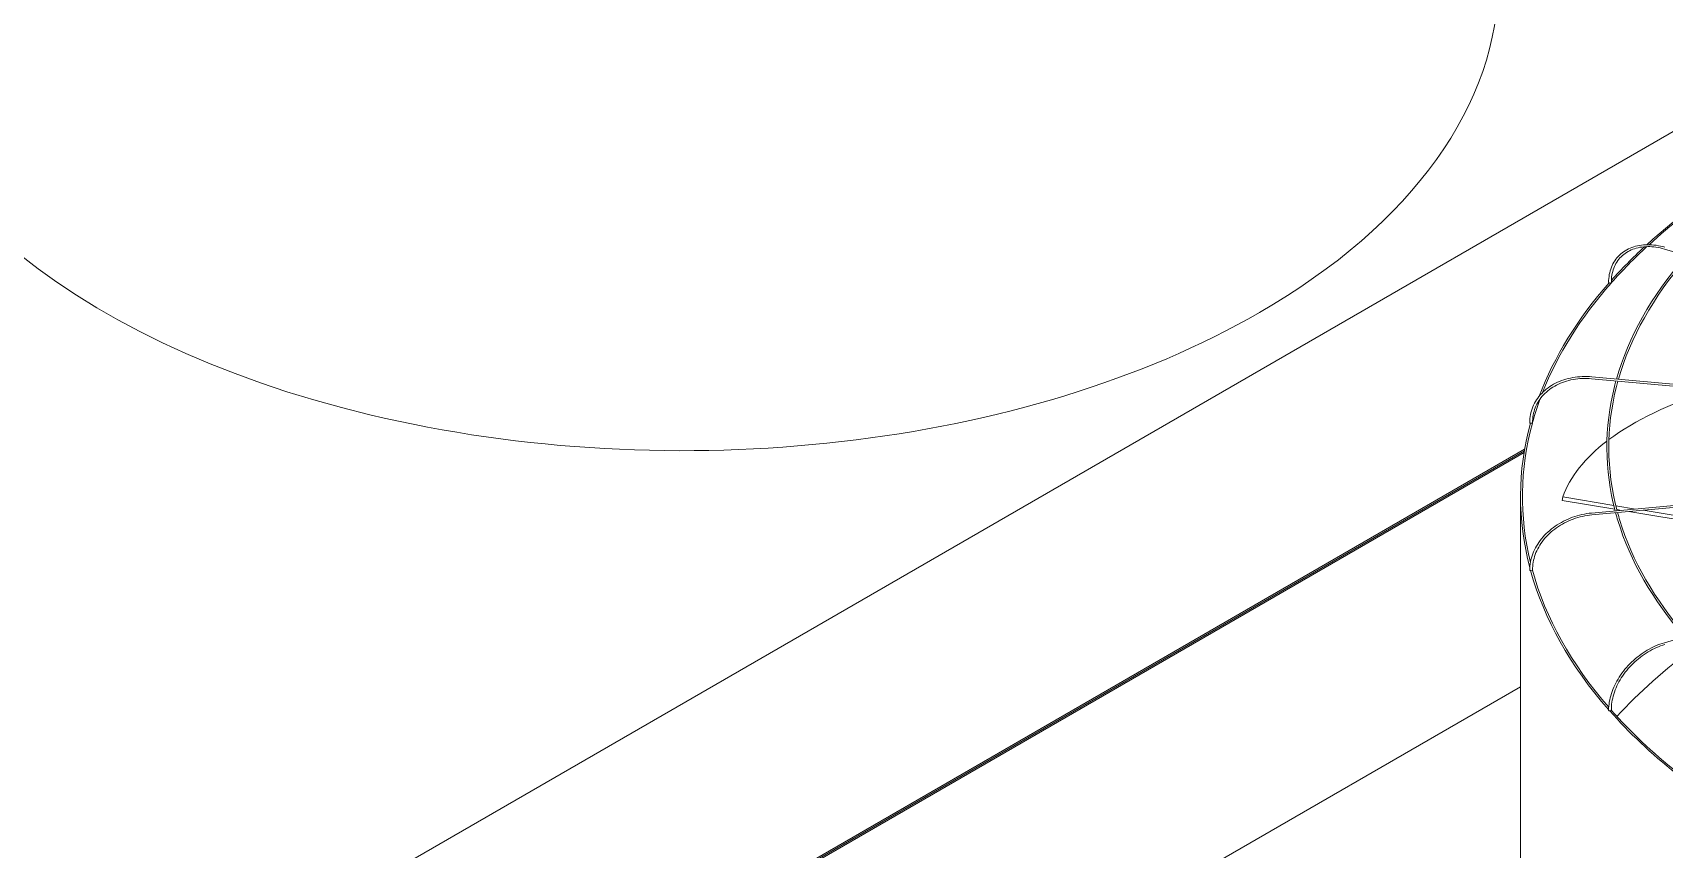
# Model space of a CAD drawing. Header units: millimetres. Extents: x -312439 to 477422, y -331570 to 212570.
# Drawn here: x 397884 to 398408, y 107090 to 107353 of the extents above; entities that cross this region are included whole.
import ezdxf

# ---------------------------------------------------------------- set-up
doc = ezdxf.new("R2010")
doc.units = ezdxf.units.MM

msp = doc.modelspace()

# ---------------------------------------------------------------- linework, layer by layer
at = {"color": 3, "linetype": 'Continuous', "lineweight": 0, "extrusion": (0, 0.816497, 0.57735)}
for p, q in [((398548.537, 107400.399), (397558.978, 106829.076)), ((398363.07, 107218.81), (398116.835, 107076.646)), ((398362.975, 107218.255), (398117.796, 107076.701)), ((398118.754, 107076.753), (398362.884, 107217.702)), ((398361.742, 107062.852), (398361.742, 107203.592)), ((398361.742, 107142.533), (398233.067, 107068.243))]:
    msp.add_line(p, q, dxfattribs=at)
at = {"color": 0, "linetype": 'Continuous', "lineweight": 0, "extrusion": (0, 0.816497, 0.57735)}
for p, q in [((398599.885, 107226.598), (398407.954, 107283.059)), ((398384.595, 107241.436), (398597.835, 107221.937)), ((398597.949, 107222.541), (398384.65, 107242.046)), ((398384.595, 107198.293), (398598.036, 107217.811)), ((398384.65, 107197.683), (398598.217, 107217.212)), ((398407.954, 107156.67), (398600.524, 107213.319)), ((398375.147, 107202.334), (398375.311, 107203.479)), ((398392.002, 107199.528), (398375.147, 107202.334)), ((398375.311, 107203.479), (398391.698, 107200.751)), ((398392.355, 107200.642), (398398.71, 107199.584)), ((398394.164, 107199.168), (398392.663, 107199.418)), ((398401.094, 107199.187), (398455.298, 107190.162)), ((398455.98, 107188.876), (398396.548, 107198.771))]:
    msp.add_line(p, q, dxfattribs=at)
at = {"color": 3, "linetype": 'Continuous', "lineweight": 0}
for start_param, end_param in [(0, 2.3561945), (2.3561945, 3.1415927)]:
    msp.add_ellipse((398092.446, 107369.726), major_axis=(-262.225, 0), ratio=0.5773503, start_param=start_param, end_param=end_param, dxfattribs=at)
at = {"color": 0, "linetype": 'Continuous', "lineweight": 0}
for centre, major_axis, ratio, start_param, end_param in [((398623.967, 107203.592), (-261.613, 0), 0.5773503, 5.4234857, 5.718128), ((398623.967, 107203.592), (-262.225, 0), 0.5773503, 5.4989549, 5.7196003), ((398623.967, 107203.592), (-261.613, 0), 0.5773503, 5.7230202, 5.8115447), ((398623.967, 107203.592), (-262.225, 0), 0.5773503, 5.7247725, 5.8068149), ((398623.967, 107203.592), (-262.225, 0), 0.5773503, 5.8129334, 6.0685314), ((398623.967, 107203.592), (-261.613, 0), 0.5773503, 5.8119417, 6.0598961), ((398390.351, 107272.346), (0.306, 0), 0.5773503, 3.1415927, 4.7647143), ((398390.624, 107272.266), (0.306, 0.005), 0.5715189, 4.2314546, 5.8022509), ((398390.624, 107272.266), (0.306, 0.005), 0.5715189, 5.8022509, 6.2831853), ((398624.132, 107162.054), (-250.189, 35.961), 0.3284711, 5.6885713, 5.965771), ((398623.967, 107203.592), (-261.613, 0), 0.5773503, 6.0736106, 6.1250005), ((398623.967, 107203.592), (-262.225, 0), 0.5773503, 6.126925, 6.4343205), ((398623.967, 107203.592), (-261.613, 0), 0.5773503, 6.1262297, 6.4235661), ((398365.014, 107227.324), (0.306, 0), 0.5773503, 3.1415927, 5.0788735), ((398365.316, 107227.296), (0.306, 0.006), 0.5752952, 4.5444916, 6.1152879), ((398365.316, 107227.296), (0.306, 0.006), 0.5752952, 6.1152879, 6.2831853), ((398624.132, 107162.054), (-250.189, 35.961), 0.3284711, 5.9728515, 6.2156373), ((398365.014, 107179.985), (0.306, 0), 0.5773503, 3.1415927, 5.3930328), ((398623.967, 107203.592), (-262.225, 0), 0.5773503, 0.15775, 0.4689102), ((398365.316, 107180.012), (0.306, 0.006), 0.5792658, 4.8585762, 6.2831853), ((398623.967, 107203.592), (-261.613, 0), 0.5773503, 0.1573017, 0.4645126), ((398623.967, 107062.352), (-261.613, 0), 0.5773503, 5.6218563, 5.7966666), ((398390.351, 107134.962), (0.306, 0), 0.5773503, 3.1415927, 5.7071921), ((398623.967, 107203.592), (-262.225, 0), 0.5773503, 0.4717795, 0.7837457), ((398390.624, 107135.042), (0.306, 0.005), 0.5830421, 5.1737369, 6.2831853), ((398623.967, 107203.592), (-261.613, 0), 0.5773503, 0.4715588, 0.781436)]:
    msp.add_ellipse(centre, major_axis=major_axis, ratio=ratio, start_param=start_param, end_param=end_param, dxfattribs=at)
for points, knots in [([(398390.045, 107272.346), (398390.045, 107274.079), (398390.344, 107275.729), (398391.52, 107278.698), (398392.396, 107280.017), (398394.637, 107282.184), (398396.001, 107283.032), (398399.072, 107284.173), (398400.779, 107284.467), (398404.368, 107284.48), (398406.249, 107284.199), (398408.127, 107283.647)], [4.712389, 4.712389, 4.712389, 4.712389, 5.0265482, 5.0265482, 5.3407075, 5.3407075, 5.6548668, 5.6548668, 5.969026, 5.969026, 6.2831853, 6.2831853, 6.2831853, 6.2831853]), ([(398407.954, 107283.059), (398406.138, 107283.593), (398404.326, 107283.86), (398400.891, 107283.837), (398399.27, 107283.547), (398396.377, 107282.447), (398395.107, 107281.637), (398393.032, 107279.579), (398392.228, 107278.33), (398391.163, 107275.507), (398390.902, 107273.933), (398390.93, 107272.271)], [0, 0, 0, 0, 0.317268, 0.317268, 0.6345361, 0.6345361, 0.9518041, 0.9518041, 1.2690722, 1.2690722, 1.5863402, 1.5863402, 1.5863402, 1.5863402]), ([(398415.095, 107280.958), (398414.87, 107280.703), (398414.646, 107280.448), (398403.806, 107267.978), (398396.408, 107254.824), (398392.573, 107241.322)], [0.31387846, 0.31387846, 0.31387846, 0.31387846, 0.32022171, 0.32022171, 0.6228537, 0.6228537, 0.6228537, 0.6228537]), ([(398415.744, 107280.767), (398415.471, 107280.46), (398415.201, 107280.152), (398404.369, 107267.706), (398397.015, 107254.65), (398393.193, 107241.265)], [0.31209175, 0.31209175, 0.31209175, 0.31209175, 0.31977769, 0.31977769, 0.62202139, 0.62202139, 0.62202139, 0.62202139]), ([(398364.707, 107227.324), (398364.707, 107229.06), (398365.04, 107230.768), (398366.339, 107233.954), (398367.305, 107235.432), (398369.769, 107238.011), (398371.268, 107239.112), (398374.648, 107240.832), (398376.529, 107241.452), (398380.491, 107242.154), (398382.571, 107242.236), (398384.65, 107242.046)], [4.712389, 4.712389, 4.712389, 4.712389, 5.0265482, 5.0265482, 5.3407075, 5.3407075, 5.6548668, 5.6548668, 5.969026, 5.969026, 6.2831853, 6.2831853, 6.2831853, 6.2831853]), ([(398384.595, 107241.436), (398382.579, 107241.62), (398380.565, 107241.538), (398376.741, 107240.85), (398374.932, 107240.244), (398371.701, 107238.573), (398370.279, 107237.509), (398367.96, 107235.03), (398367.064, 107233.616), (398365.879, 107230.578), (398365.591, 107228.954), (398365.622, 107227.302)], [0, 0, 0, 0, 0.317268, 0.317268, 0.6345361, 0.6345361, 0.9518041, 0.9518041, 1.2690722, 1.2690722, 1.5863402, 1.5863402, 1.5863402, 1.5863402]), ([(398392.405, 107240.722), (398392.245, 107240.144), (398392.092, 107239.566), (398388.594, 107225.747), (398388.661, 107212.213), (398392.143, 107198.983)], [0.6273321, 0.6273321, 0.6273321, 0.6273321, 0.64026634, 0.64026634, 0.9362265, 0.9362265, 0.9362265, 0.9362265]), ([(398393.025, 107240.665), (398392.862, 107240.08), (398392.707, 107239.495), (398389.204, 107225.709), (398389.273, 107212.228), (398392.762, 107199.04)], [0.62653255, 0.62653255, 0.62653255, 0.62653255, 0.63973087, 0.63973087, 0.93697289, 0.93697289, 0.93697289, 0.93697289]), ([(398364.707, 107179.985), (398364.707, 107181.721), (398365.04, 107183.485), (398366.334, 107186.895), (398367.295, 107188.541), (398369.747, 107191.556), (398371.239, 107192.925), (398374.606, 107195.255), (398376.482, 107196.217), (398380.437, 107197.64), (398382.515, 107198.103), (398384.595, 107198.293)], [4.712389, 4.712389, 4.712389, 4.712389, 5.0265482, 5.0265482, 5.3407075, 5.3407075, 5.6548668, 5.6548668, 5.969026, 5.969026, 6.2831853, 6.2831853, 6.2831853, 6.2831853]), ([(398384.65, 107197.683), (398382.635, 107197.499), (398380.619, 107197.048), (398376.788, 107195.657), (398374.974, 107194.718), (398371.73, 107192.448), (398370.301, 107191.117), (398367.97, 107188.199), (398367.068, 107186.613), (398365.879, 107183.345), (398365.591, 107181.664), (398365.622, 107180.018)], [6.2831853, 6.2831853, 6.2831853, 6.2831853, 6.6004533, 6.6004533, 6.9177214, 6.9177214, 7.2349894, 7.2349894, 7.5522575, 7.5522575, 7.8695255, 7.8695255, 7.8695255, 7.8695255]), ([(398392.304, 107198.383), (398392.533, 107197.538), (398392.775, 107196.695), (398396.978, 107182.907), (398404.205, 107170.303), (398414.403, 107158.567)], [0.94070481, 0.94070481, 0.94070481, 0.94070481, 0.95960699, 0.95960699, 1.25038008, 1.25038008, 1.25038008, 1.25038008]), ([(398392.923, 107198.439), (398393.151, 107197.601), (398393.394, 107196.764), (398397.599, 107183.033), (398404.83, 107170.466), (398415.049, 107158.757)], [0.94148414, 0.94148414, 0.94148414, 0.94148414, 0.96039344, 0.96039344, 1.25213605, 1.25213605, 1.25213605, 1.25213605]), ([(398390.045, 107134.962), (398390.045, 107136.695), (398390.344, 107138.509), (398391.507, 107142.13), (398392.37, 107143.935), (398394.574, 107147.364), (398395.915, 107148.988), (398398.947, 107151.897), (398400.636, 107153.183), (398404.201, 107155.293), (398406.076, 107156.117), (398407.954, 107156.67)], [4.712389, 4.712389, 4.712389, 4.712389, 5.0265482, 5.0265482, 5.3407075, 5.3407075, 5.6548668, 5.6548668, 5.969026, 5.969026, 6.2831853, 6.2831853, 6.2831853, 6.2831853]), ([(398408.127, 107156.082), (398406.311, 107155.548), (398404.492, 107154.747), (398401.034, 107152.689), (398399.394, 107151.432), (398396.461, 107148.591), (398395.168, 107147.006), (398393.057, 107143.67), (398392.24, 107141.919), (398391.163, 107138.429), (398390.902, 107136.691), (398390.93, 107135.048)], [6.2831853, 6.2831853, 6.2831853, 6.2831853, 6.6004533, 6.6004533, 6.9177214, 6.9177214, 7.2349894, 7.2349894, 7.5522575, 7.5522575, 7.8695255, 7.8695255, 7.8695255, 7.8695255])]:
    msp.add_open_spline(points, degree=3, knots=knots, dxfattribs=at)

doc.saveas('drawing.dxf')
